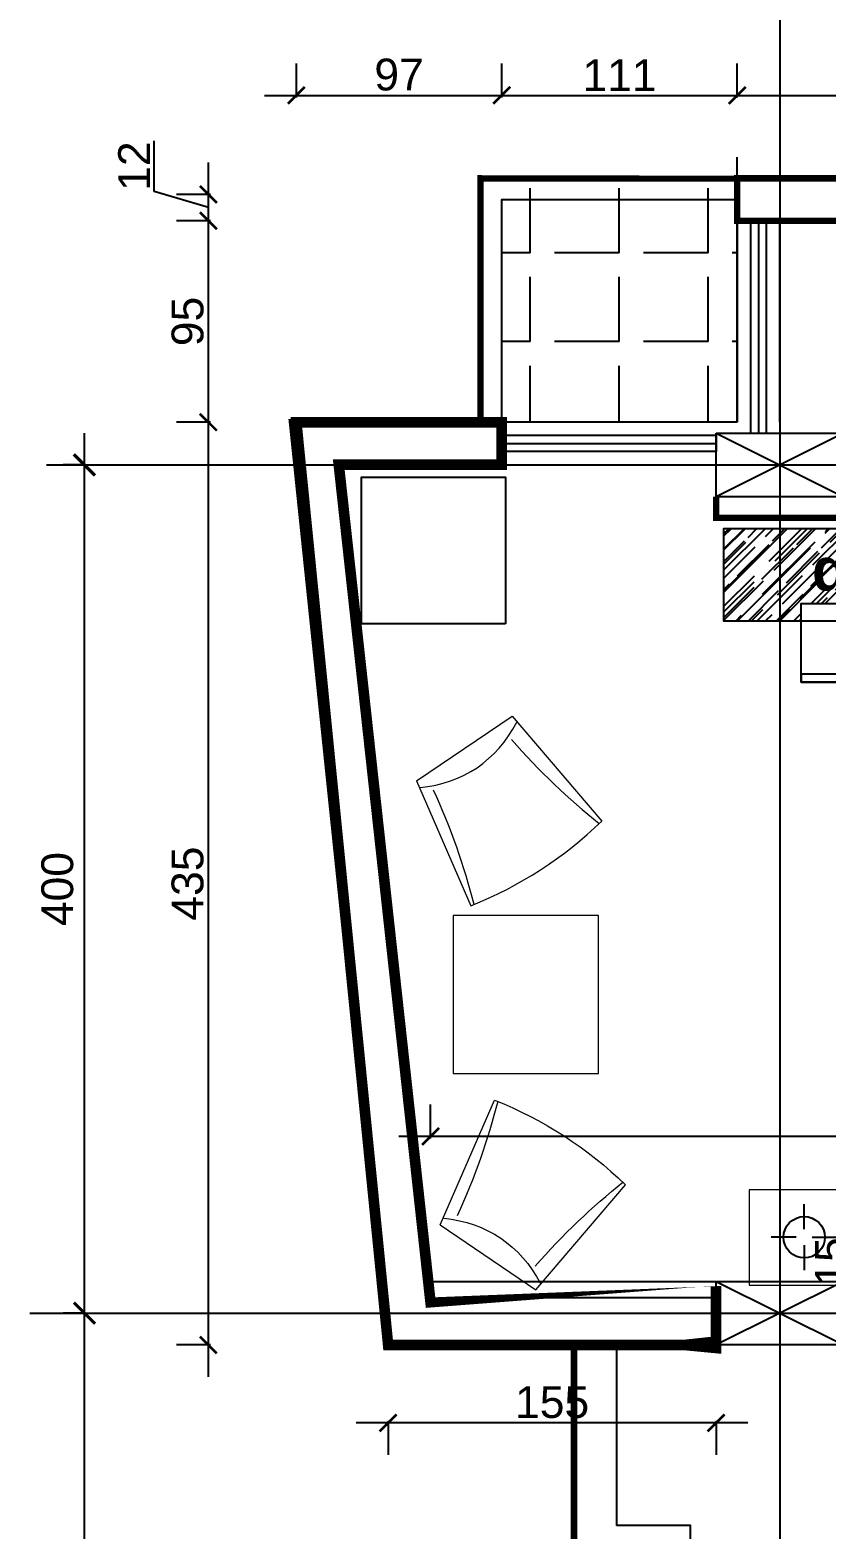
# Model space of a CAD drawing. Extents: x 250879 to 348495, y -51522 to -9360.
# Drawn here: x 283395 to 283770, y -20795 to -20088 of the extents above; entities that cross this region are included whole.
import ezdxf

# ---------------------------------------------------------------- set-up
doc = ezdxf.new("R2010")
doc.units = 0
doc.layers.get('0').update_dxf_attribs({"linetype": 'CONTINUOUS'})
doc.layers.get('DEFPOINTS').update_dxf_attribs({"color": 9, "linetype": 'CONTINUOUS'})
for name, color, linetype in [('AXIS', 1, 'CONTINUOUS'), ('col', 2, 'CONTINUOUS'), ('COLUMN', 5, 'CONTINUOUS'), ('DOOR', 4, 'CONTINUOUS'), ('FURNITURE', 4, 'CONTINUOUS'), ('Layer3', 50, 'CONTINUOUS'), ('WALL', 7, 'CONTINUOUS'), ('WALL1', 2, 'CONTINUOUS')]:
    doc.layers.add(name, color=color, linetype=linetype)
doc.layers.add('FURN', color=126, linetype='CONTINUOUS', lineweight=9)
doc.styles.get("Standard").update_dxf_attribs({"font": 'sanss___.ttf', "height": 15})
doc.styles.add('STYLE4', font='arialbd.ttf', dxfattribs={"height": 0.2})
doc.dimstyles.get("Standard").update_dxf_attribs({"dimtxt": 15, "dimasz": 10, "dimexe": 10, "dimexo": 30, "dimgap": 5, "dimtad": 1, "dimdec": 0, "dimdsep": 46, "dimtxsty": 'Standard', "dimblk1": 'ARCHTICK', "dimblk2": 'ARCHTICK', "dimsah": 1, "dimcen": 2.5, "dimdle": 15, "dimclrd": 3, "dimclre": 3, "dimclrt": 3, "dimazin": 0, "dimtfac": 1, "dimtdec": 0, "dimtmove": 2, "dimatfit": 2, "dimldrblk": 'ARCHTICK', "dimfxl": 1.045499999999997, "dimfxlon": 1, "dimtolj": 1, "dimtzin": 0, "dimarcsym": 0})
doc.dimstyles.new('STANDARD$0', dxfattribs={"dimscale": 0, "dimtxt": 12, "dimasz": 8, "dimexe": 15, "dimexo": 0.0625, "dimgap": 2, "dimtad": 1, "dimdec": 0, "dimzin": 0, "dimdsep": 46, "dimtxsty": 'Standard', "dimblk1": 'ARCHTICK', "dimblk2": 'ARCHTICK', "dimsah": 1, "dimcen": 0.09, "dimdle": 15, "dimclrd": 3, "dimclre": 3, "dimclrt": 3, "dimazin": 0, "dimtfac": 1, "dimtdec": 0, "dimtofl": 0, "dimtmove": 1, "dimatfit": 3, "dimldrblk": 'ARCHTICK', "dimfxl": 1.045499999999997, "dimfxlon": 1, "dimtolj": 1, "dimtzin": 0, "dimarcsym": 0})

# ---------------------------------------------------------------- blocks, each defined once
blk = doc.blocks.new('COLUMN')
at = {"layer": 'AXIS'}
for p, q in [((236924.6994773077, -9644.256519553426), (236984.6994773077, -9674.256519553426)), ((236984.6994773077, -9644.256519553426), (236924.6994773077, -9674.256519553426))]:
    blk.add_line(p, q, dxfattribs=at)
at = {"layer": 'COLUMN'}
blk.add_lwpolyline([(236924.6994773077, -9644.256519553426), (236984.6994773077, -9644.256519553426), (236984.6994773077, -9674.256519553426), (236924.6994773077, -9674.256519553426)], close=True, dxfattribs=at)
blk = doc.blocks.new('_ARCHTICK')
at = {"color": 0, "linetype": 'ByBlock', "const_width": 0.15}
blk.add_lwpolyline([(-0.5, -0.5), (0.5, 0.5)], dxfattribs=at)
blk = doc.blocks.new('*D178')
at = {"layer": 'DEFPOINTS', "color": 0, "linetype": 'Continuous', "transparency": 16777216}
for p in [(283563.6965608108, -20707.83296429793), (283718.3278670262, -20707.83296429607), (283563.6965608108, -20744.59139195492)]:
    blk.add_point(p, dxfattribs=at)
at = {"layer": 'WALL', "color": 3, "linetype": 'Continuous', "lineweight": -2, "transparency": 16777216}
for p, q in [((283733.3278670262, -20744.59139195492), (283548.6965608108, -20744.59139195492)), ((283563.6965608108, -20743.54589195492), (283563.6965608108, -20759.59139195492)), ((283718.3278670262, -20743.54589195492), (283718.3278670262, -20759.59139195492))]:
    blk.add_line(p, q, dxfattribs=at)
at = {"layer": 'WALL', "color": 3, "linetype": 'Continuous', "lineweight": -2, "transparency": 16777216, "xscale": 8, "yscale": 8, "zscale": 8, "rotation": 180}
blk.add_blockref('_ARCHTICK', (283563.6965608108, -20744.59139195492), dxfattribs=at)
at = {"layer": 'WALL', "color": 3, "linetype": 'Continuous', "lineweight": -2, "transparency": 16777216, "xscale": 8, "yscale": 8, "zscale": 8}
blk.add_blockref('_ARCHTICK', (283718.3278670262, -20744.59139195492), dxfattribs=at)
at = {"layer": 'WALL', "color": 3, "linetype": 'Continuous', "transparency": 16777216, "insert": (283641.0122139185, -20734.86505450636), "char_height": 15, "attachment_point": 5}
blk.add_mtext('\\A1;155', dxfattribs=at)
blk = doc.blocks.new('*D795')
at = {"layer": 'DEFPOINTS', "color": 0, "linetype": 'Continuous', "transparency": 16777216}
for p in [(283617.2645124381, -20118.53926009667), (283520.415610211, -20272.66837803202), (283617.2645124381, -20272.66837802974)]:
    blk.add_point(p, dxfattribs=at)
at = {"layer": 'WALL', "color": 3, "linetype": 'Continuous', "lineweight": -2, "transparency": 16777216}
for p, q in [((283520.415610211, -20119.58476009667), (283520.415610211, -20103.53926009667)), ((283617.2645124381, -20119.58476009667), (283617.2645124381, -20103.53926009667)), ((283505.415610211, -20118.53926009667), (283632.2645124381, -20118.53926009667))]:
    blk.add_line(p, q, dxfattribs=at)
at = {"layer": 'WALL', "color": 3, "linetype": 'Continuous', "lineweight": -2, "transparency": 16777216, "xscale": 8, "yscale": 8, "zscale": 8, "rotation": 180}
blk.add_blockref('_ARCHTICK', (283520.415610211, -20118.53926009667), dxfattribs=at)
at = {"layer": 'WALL', "color": 3, "linetype": 'Continuous', "lineweight": -2, "transparency": 16777216, "xscale": 8, "yscale": 8, "zscale": 8}
blk.add_blockref('_ARCHTICK', (283617.2645124381, -20118.53926009667), dxfattribs=at)
at = {"layer": 'WALL', "color": 3, "linetype": 'Continuous', "transparency": 16777216, "insert": (283568.8400613245, -20108.81292264811), "char_height": 15, "attachment_point": 5}
blk.add_mtext('\\A1;97', dxfattribs=at)
blk = doc.blocks.new('*D796')
at = {"layer": 'DEFPOINTS', "color": 0, "linetype": 'Continuous', "transparency": 16777216}
for p in [(283728.3278670263, -20118.53926009667), (283728.3278670263, -20157.66837802995), (283617.2645124381, -20272.66837802974)]:
    blk.add_point(p, dxfattribs=at)
at = {"layer": 'WALL', "color": 3, "linetype": 'Continuous', "lineweight": -2, "transparency": 16777216}
for p, q in [((283617.2645124381, -20119.58476009667), (283617.2645124381, -20103.53926009667)), ((283728.3278670263, -20119.58476009667), (283728.3278670263, -20103.53926009667)), ((283602.2645124381, -20118.53926009667), (283743.3278670263, -20118.53926009667))]:
    blk.add_line(p, q, dxfattribs=at)
at = {"layer": 'WALL', "color": 3, "linetype": 'Continuous', "lineweight": -2, "transparency": 16777216, "xscale": 8, "yscale": 8, "zscale": 8, "rotation": 180}
blk.add_blockref('_ARCHTICK', (283617.2645124381, -20118.53926009667), dxfattribs=at)
at = {"layer": 'WALL', "color": 3, "linetype": 'Continuous', "lineweight": -2, "transparency": 16777216, "xscale": 8, "yscale": 8, "zscale": 8}
blk.add_blockref('_ARCHTICK', (283728.3278670263, -20118.53926009667), dxfattribs=at)
at = {"layer": 'WALL', "color": 3, "linetype": 'Continuous', "transparency": 16777216, "insert": (283672.7961897322, -20109.03926009667), "char_height": 15, "attachment_point": 5}
blk.add_mtext('\\A1;111', dxfattribs=at)
blk = doc.blocks.new('*D797')
at = {"layer": 'DEFPOINTS', "color": 0, "linetype": 'Continuous', "transparency": 16777216}
for p in [(283968.3278670261, -20118.53926009667), (283728.3278670263, -20157.66837802995), (283968.3278670261, -20157.66837802995)]:
    blk.add_point(p, dxfattribs=at)
at = {"layer": 'WALL', "color": 3, "linetype": 'Continuous', "lineweight": -2, "transparency": 16777216}
for p, q in [((283728.3278670263, -20119.58476009667), (283728.3278670263, -20103.53926009667)), ((283968.3278670261, -20119.58476009667), (283968.3278670261, -20103.53926009667)), ((283713.3278670263, -20118.53926009667), (283983.3278670261, -20118.53926009667))]:
    blk.add_line(p, q, dxfattribs=at)
at = {"layer": 'WALL', "color": 3, "linetype": 'Continuous', "lineweight": -2, "transparency": 16777216, "xscale": 8, "yscale": 8, "zscale": 8, "rotation": 180}
blk.add_blockref('_ARCHTICK', (283728.3278670263, -20118.53926009667), dxfattribs=at)
at = {"layer": 'WALL', "color": 3, "linetype": 'Continuous', "lineweight": -2, "transparency": 16777216, "xscale": 8, "yscale": 8, "zscale": 8}
blk.add_blockref('_ARCHTICK', (283968.3278670261, -20118.53926009667), dxfattribs=at)
at = {"layer": 'WALL', "color": 3, "linetype": 'Continuous', "transparency": 16777216, "insert": (283848.3278670262, -20108.81292264811), "char_height": 15, "attachment_point": 5}
blk.add_mtext('\\A1;240', dxfattribs=at)
blk = doc.blocks.new('*D823')
at = {"layer": 'DEFPOINTS', "color": 0, "linetype": 'Continuous', "transparency": 16777216}
for p in [(283583.6965608107, -20609.4803468652), (284103.3581251043, -20621.52045884012), (283583.6965608107, -20687.83296429788)]:
    blk.add_point(p, dxfattribs=at)
at = {"layer": 'WALL', "color": 3, "linetype": 'Continuous', "lineweight": -2, "transparency": 16777216}
for p, q in [((283583.6965608107, -20610.5258468652), (283583.6965608107, -20594.4803468652)), ((284103.3581251043, -20610.5258468652), (284103.3581251043, -20594.4803468652)), ((284118.3581251043, -20609.4803468652), (283568.6965608107, -20609.4803468652))]:
    blk.add_line(p, q, dxfattribs=at)
at = {"layer": 'WALL', "color": 3, "linetype": 'Continuous', "lineweight": -2, "transparency": 16777216, "xscale": 8, "yscale": 8, "zscale": 8, "rotation": 180}
blk.add_blockref('_ARCHTICK', (283583.6965608107, -20609.4803468652), dxfattribs=at)
at = {"layer": 'WALL', "color": 3, "linetype": 'Continuous', "lineweight": -2, "transparency": 16777216, "xscale": 8, "yscale": 8, "zscale": 8}
blk.add_blockref('_ARCHTICK', (284103.3581251043, -20609.4803468652), dxfattribs=at)
at = {"layer": 'WALL', "color": 3, "linetype": 'Continuous', "transparency": 16777216, "insert": (283843.5273429575, -20599.75400941664), "char_height": 15, "attachment_point": 5}
blk.add_mtext('\\A1;520', dxfattribs=at)
blk = doc.blocks.new('*D824')
at = {"layer": 'DEFPOINTS', "color": 0, "linetype": 'Continuous', "transparency": 16777216}
for p in [(283823.5041128462, -20685.49755056205), (283823.5041128462, -20685.49755056205), (283823.5041128462, -20700.49755056205)]:
    blk.add_point(p, dxfattribs=at)
at = {"layer": 'WALL', "color": 3, "linetype": 'Continuous', "lineweight": -2, "transparency": 16777216}
for p, q in [((283782.3251005005, -20680.64384685835), (283782.3251005005, -20656.7261513851)), ((283823.5041128462, -20715.49755056205), (283823.5041128462, -20670.49755056205)), ((283823.5041128462, -20692.99755056205), (283782.3251005005, -20680.64384685835)), ((283823.5041128462, -20685.49755056205), (283808.5041128462, -20685.49755056205)), ((283823.5041128462, -20700.49755056205), (283808.5041128462, -20700.49755056205))]:
    blk.add_line(p, q, dxfattribs=at)
at = {"layer": 'WALL', "color": 3, "linetype": 'Continuous', "lineweight": -2, "transparency": 16777216, "xscale": 8, "yscale": 8, "zscale": 8}
for p, rotation in [((283823.5041128462, -20685.49755056205), 90), ((283823.5041128462, -20700.49755056205), 270)]:
    blk.add_blockref('_ARCHTICK', p, dxfattribs=dict(at, rotation=rotation))
at = {"layer": 'WALL', "color": 3, "linetype": 'Continuous', "transparency": 16777216, "insert": (283772.598763052, -20668.68499912168), "char_height": 15, "attachment_point": 5, "rotation": 90}
blk.add_mtext('\\A1;15', dxfattribs=at)
blk = doc.blocks.new('*D928')
at = {"layer": 'DEFPOINTS', "color": 0, "linetype": 'ByBlock', "ltscale": 3, "transparency": 16777216}
for p in [(283420.512750339, -20692.83296429607), (283420.512750339, -20692.83296429607), (283420.512750339, -21092.8329642961)]:
    blk.add_point(p, dxfattribs=at)
at = {"layer": 'WALL1', "color": 3, "linetype": 'ByBlock', "lineweight": -2, "ltscale": 3, "transparency": 16777216}
for p, q in [((283420.512750339, -21107.8329642961), (283420.512750339, -20677.83296429607)), ((283420.512750339, -20692.83296429607), (283410.512750339, -20692.83296429607)), ((283420.512750339, -21092.8329642961), (283410.512750339, -21092.8329642961))]:
    blk.add_line(p, q, dxfattribs=at)
at = {"layer": 'WALL1', "color": 3, "linetype": 'ByBlock', "lineweight": -2, "ltscale": 3, "transparency": 16777216, "xscale": 10, "yscale": 10, "zscale": 10}
for p, rotation in [((283420.512750339, -20692.83296429607), 90), ((283420.512750339, -21092.8329642961), 270)]:
    blk.add_blockref('_ARCHTICK', p, dxfattribs=dict(at, rotation=rotation))
at = {"layer": 'WALL1', "color": 3, "linetype": 'ByBlock', "ltscale": 3, "transparency": 16777216, "insert": (283407.7864128904, -20892.83296429605), "char_height": 15, "attachment_point": 5, "rotation": 90}
blk.add_mtext('\\A1;400', dxfattribs=at)
blk = doc.blocks.new('*D929')
at = {"layer": 'DEFPOINTS', "color": 0, "linetype": 'ByBlock', "ltscale": 3, "transparency": 16777216}
for p in [(283420.512750339, -20292.83296429605), (283420.512750339, -20292.83296429605), (283420.512750339, -20692.83296429607)]:
    blk.add_point(p, dxfattribs=at)
at = {"layer": 'WALL1', "color": 3, "linetype": 'ByBlock', "lineweight": -2, "ltscale": 3, "transparency": 16777216}
for p, q in [((283420.512750339, -20707.83296429607), (283420.512750339, -20277.83296429605)), ((283420.512750339, -20292.83296429605), (283410.512750339, -20292.83296429605)), ((283420.512750339, -20692.83296429607), (283410.512750339, -20692.83296429607))]:
    blk.add_line(p, q, dxfattribs=at)
at = {"layer": 'WALL1', "color": 3, "linetype": 'ByBlock', "lineweight": -2, "ltscale": 3, "transparency": 16777216, "xscale": 10, "yscale": 10, "zscale": 10}
for p, rotation in [((283420.512750339, -20292.83296429605), 90), ((283420.512750339, -20692.83296429607), 270)]:
    blk.add_blockref('_ARCHTICK', p, dxfattribs=dict(at, rotation=rotation))
at = {"layer": 'WALL1', "color": 3, "linetype": 'ByBlock', "ltscale": 3, "transparency": 16777216, "insert": (283407.7864128904, -20492.83296429602), "char_height": 15, "attachment_point": 5, "rotation": 90}
blk.add_mtext('\\A1;400', dxfattribs=at)
blk = doc.blocks.new('*D920')
at = {"layer": 'DEFPOINTS', "color": 0, "linetype": 'Continuous', "transparency": 16777216}
for p in [(283478.9145068477, -20272.66837803007), (283518.3278670261, -20272.66837803007), (283563.608817625, -20707.83296429606)]:
    blk.add_point(p, dxfattribs=at)
at = {"layer": 'WALL', "color": 3, "linetype": 'Continuous', "lineweight": -2, "transparency": 16777216}
for p, q in [((283478.9145068477, -20722.83296429606), (283478.9145068477, -20257.66837803007)), ((283479.9600068477, -20272.66837803007), (283463.9145068477, -20272.66837803007)), ((283479.9600068477, -20707.83296429606), (283463.9145068477, -20707.83296429606))]:
    blk.add_line(p, q, dxfattribs=at)
at = {"layer": 'WALL', "color": 3, "linetype": 'Continuous', "lineweight": -2, "transparency": 16777216, "xscale": 8, "yscale": 8, "zscale": 8}
for p, rotation in [((283478.9145068477, -20272.66837803007), 90), ((283478.9145068477, -20707.83296429606), 270)]:
    blk.add_blockref('_ARCHTICK', p, dxfattribs=dict(at, rotation=rotation))
at = {"layer": 'WALL', "color": 3, "linetype": 'Continuous', "transparency": 16777216, "insert": (283469.1778813333, -20490.25067116302), "char_height": 15, "attachment_point": 5, "rotation": 90}
blk.add_mtext('\\A1;435', dxfattribs=at)
blk = doc.blocks.new('*D921')
at = {"layer": 'DEFPOINTS', "color": 0, "linetype": 'Continuous', "transparency": 16777216}
for p in [(283478.9145068477, -20177.66837802988), (283728.3278670263, -20177.66837802988), (283518.3278670261, -20272.66837803007)]:
    blk.add_point(p, dxfattribs=at)
at = {"layer": 'WALL', "color": 3, "linetype": 'Continuous', "lineweight": -2, "transparency": 16777216}
for p, q in [((283478.9145068477, -20287.66837803007), (283478.9145068477, -20162.66837802988)), ((283479.9600068477, -20177.66837802988), (283463.9145068477, -20177.66837802988)), ((283479.9600068477, -20272.66837803007), (283463.9145068477, -20272.66837803007))]:
    blk.add_line(p, q, dxfattribs=at)
at = {"layer": 'WALL', "color": 3, "linetype": 'Continuous', "lineweight": -2, "transparency": 16777216, "xscale": 8, "yscale": 8, "zscale": 8}
for p, rotation in [((283478.9145068477, -20177.66837802988), 90), ((283478.9145068477, -20272.66837803007), 270)]:
    blk.add_blockref('_ARCHTICK', p, dxfattribs=dict(at, rotation=rotation))
at = {"layer": 'WALL', "color": 3, "linetype": 'Continuous', "transparency": 16777216, "insert": (283469.1881693992, -20225.16837802993), "char_height": 15, "attachment_point": 5, "rotation": 90}
blk.add_mtext('\\A1;95', dxfattribs=at)
blk = doc.blocks.new('*D922')
at = {"layer": 'DEFPOINTS', "color": 0, "linetype": 'Continuous', "transparency": 16777216}
for p in [(283478.9145068477, -20165.23787318583), (283728.3278670263, -20165.23787318583), (283728.3278670263, -20177.66837802988)]:
    blk.add_point(p, dxfattribs=at)
at = {"layer": 'WALL', "color": 3, "linetype": 'Continuous', "lineweight": -2, "transparency": 16777216}
for p, q in [((283453.4145068477, -20163.80312560785), (283453.4145068477, -20139.96773466135)), ((283478.9145068477, -20192.66837802988), (283478.9145068477, -20150.23787318583)), ((283478.9145068477, -20171.45312560786), (283453.4145068477, -20163.80312560785)), ((283479.9600068477, -20165.23787318583), (283463.9145068477, -20165.23787318583)), ((283479.9600068477, -20177.66837802988), (283463.9145068477, -20177.66837802988))]:
    blk.add_line(p, q, dxfattribs=at)
at = {"layer": 'WALL', "color": 3, "linetype": 'Continuous', "lineweight": -2, "transparency": 16777216, "xscale": 8, "yscale": 8, "zscale": 8}
for p, rotation in [((283478.9145068477, -20165.23787318583), 90), ((283478.9145068477, -20177.66837802988), 270)]:
    blk.add_blockref('_ARCHTICK', p, dxfattribs=dict(at, rotation=rotation))
at = {"layer": 'WALL', "color": 3, "linetype": 'Continuous', "transparency": 16777216, "insert": (283443.9145068477, -20151.88543013456), "char_height": 15, "attachment_point": 5, "rotation": 90}
blk.add_mtext('\\A1;12', dxfattribs=at)
blk = doc.blocks.new('BED90')
at = {"color": 1}
for p, q in [((-76122.22941432404, -175772.7006362373), (-76122.22941432404, -175760.9002943697)), ((-76125.99763683486, -175776.4688587482), (-76137.79797870244, -175776.4688587482)), ((-76122.22941432404, -175780.237081259), (-76122.22941432404, -175792.0374231266)), ((-76118.4611918132, -175776.4688587482), (-76106.66084994562, -175776.4688587482)), ((-76122.22941432401, -175973.0646981213), (-76122.22941432401, -175961.2643562537)), ((-76125.99763683486, -175976.8329206322), (-76137.79797870244, -175976.8329206322)), ((-76118.4611918132, -175976.8329206322), (-76106.66084994562, -175976.8329206322)), ((-76122.22941432401, -175980.601143143), (-76122.22941432401, -175992.4014850106))]:
    blk.add_line(p, q, dxfattribs=at)
at = {"color": 1, "extrusion": (0, 0, -1)}
for centre, major_axis, ratio, start_param, end_param in [((-76122.22941432404, -175776.4688587482), (6.886198024323674, 6.886198024323676), 0.9999999999978868, 3.141592653589793, 9.42477796076938), ((-76122.22941432401, -175976.8329206322), (6.886198024338228, 6.886198024338229), 0.9999999999936603, 3.14159265358768, 9.424777960767265)]:
    blk.add_ellipse(centre, major_axis=major_axis, ratio=ratio, start_param=start_param, end_param=end_param, dxfattribs=at)
at = {"layer": 'FURN'}
for p, q in [((-76144.6505457485, -175750.5389384656), (-76099.65054575898, -175750.5389384656)), ((-76144.6505457485, -175800.5389384505), (-76144.6505457485, -175750.5389384656)), ((-76099.65054575898, -175750.5389384656), (-76099.65054575898, -175800.5389384505)), ((-76299.65054571241, -175800.5389384505), (-76099.65054575898, -175800.5389384505)), ((-76299.65054571241, -175950.5389384085), (-76299.65054571241, -175800.5389384505)), ((-76099.65054575898, -175800.5389384505), (-76144.6505457485, -175800.5389384505)), ((-76099.65054575898, -175800.5389384505), (-76099.65054575898, -175950.5389384085)), ((-76173.8081759208, -175809.0256241753), (-76296.73680492322, -175809.0256241753)), ((-76293.71449626287, -175947.8178090231), (-76293.71449626287, -175803.6789639261)), ((-76289.7144962638, -175947.8178090231), (-76289.7144962638, -175803.6789639261)), ((-76285.71449626473, -175947.8178090231), (-76285.71449626473, -175803.6789639261)), ((-76136.43251014338, -175809.8416371574), (-76105.3195207786, -175809.8416371574)), ((-76136.43251014338, -175890.5689428049), (-76136.43251014338, -175809.8416371574)), ((-76105.3195207786, -175809.8416371574), (-76105.3195207786, -175890.5689428049)), ((-76173.8081759208, -175813.0256241743), (-76296.73680492322, -175813.0256241743)), ((-76173.8081759208, -175817.0256241734), (-76296.73680492322, -175817.0256241734)), ((-76136.43251014338, -175890.171832953), (-76105.3195207786, -175890.171832953)), ((-76136.43251014338, -175940.8991386013), (-76136.43251014338, -175890.171832953)), ((-76105.3195207786, -175890.5689428049), (-76136.43251014338, -175890.5689428049)), ((-76105.3195207786, -175890.171832953), (-76105.3195207786, -175940.8991386013)), ((-76173.8081759208, -175934.0522526863), (-76296.73680492322, -175934.0522526863)), ((-76173.8081759208, -175938.0522526854), (-76296.73680492322, -175938.0522526854)), ((-76173.8081759208, -175942.0522526845), (-76296.73680492322, -175942.0522526845)), ((-76105.3195207786, -175940.8991386013), (-76136.43251014338, -175940.8991386013)), ((-76099.65054575898, -175950.5389384085), (-76299.65054571241, -175950.5389384085)), ((-76144.6505457485, -175950.5596756115), (-76144.6505457485, -176000.5596755964)), ((-76099.65054575898, -175950.5596756115), (-76144.6505457485, -175950.5596756115)), ((-76099.65054575898, -176000.5596755964), (-76099.65054575898, -175950.5596756115)), ((-76144.6505457485, -176000.5596755964), (-76099.65054575898, -176000.5596755964))]:
    blk.add_line(p, q, dxfattribs=at)
at = {"layer": 'Layer3', "color": 1, "linetype": 'Continuous', "extrusion": (0, 0, -1)}
for centre, major_axis, ratio, start_param, end_param in [((-76202.86499021156, -175770.5935369156), (40.8665933988733, 40.8665933988733), 0.9999999999964488, 1.329084707689691, 1.807954508834093), ((-76648.69493758192, -175909.3082976823), (-358.57644988661, 358.5764498866099), 0.9999999999980105, 2.139924843680833, 2.314530027482905), ((-76498.82862994188, -176007.6567006184), (-266.0615555617716, 266.0615555617716), 0.9999999999999326, 1.833806669629292, 2.033087316013514), ((-76202.86499021002, -175980.4843399445), (-40.8665933983037, 40.86659339830368), 0.999999999990581, 1.333638144737675, 1.812507945879329)]:
    blk.add_ellipse(centre, major_axis=major_axis, ratio=ratio, start_param=start_param, end_param=end_param, dxfattribs=at)
at = {"layer": 'Layer3', "color": 1, "linetype": 'Continuous', "extrusion": (0, 0, -0.9999999999999998)}
blk.add_ellipse((-76449.38374564424, -175677.687178655), major_axis=(-293.4518319443081, 235.506953244943), ratio=0.6554817916170974, start_param=3.041952330396279, end_param=3.241232976780719, dxfattribs=at)
at = {"layer": 'Layer3', "color": 1, "linetype": 'Continuous', "extrusion": (0, 0, -0.9999999999999999)}
blk.add_ellipse((-76643.35279456864, -175824.0403703453), major_axis=(-497.5297532034863, 98.0728581372465), ratio=0.6650007597741865, start_param=3.054290061690499, end_param=3.228895245492033, dxfattribs=at)
blk = doc.blocks.new('dt')
at = {"layer": 'DOOR'}
h = blk.add_hatch(dxfattribs=at)
h.set_pattern_fill('AR-RROOF', color=256, scale=7, angle=135, style=0)
h.set_pattern_definition([(135, (-170902.4103645292, 60623.41110139574), (-15.83919189857866, 5.939696961967001), [105, -14, 35, -7]), (135, (-170911.4684023963, 60627.51939179443), (-1.633416664540926, -11.53291160115259), [21, -2.31, 42, -5.25]), (135, (-170909.0925236115, 60621.67868978184), (-29.05501763895524, 22.42235603142542), [56, -9.799999999999997, 28, -7])])
h.paths.add_polyline_path([(-170859.0547791331, 60723.16194796302), (-170902.4103645292, 60723.16194796302), (-170902.4103645292, 60623.41110139574), (-170859.0547791331, 60623.41110139574), (-170859.0547791331, 60659.94951916576), (-170867.2211337512, 60659.94951916576), (-170867.2211337512, 60692.50292349419), (-170859.0547791331, 60692.50292349418)])
h.paths.add_polyline_path([(-170898.325944607, 60660.07543142285), (-170898.325944607, 60705.13460302048), (-170867.675057033, 60705.13460302048), (-170867.675057033, 60660.07543142285)], flags=24)
for points in [[(-170859.0547791331, 60723.16194796302), (-170902.4103645292, 60723.16194796302), (-170902.4103645292, 60623.41110139572), (-170859.0547791331, 60623.41110139572)], [(-170867.2211337512, 60692.50292349418), (-170830.1494684928, 60692.50292349418), (-170830.1494684928, 60659.94951916573), (-170867.2211337512, 60659.94951916576)], [(-170830.1494684928, 60692.50292349418), (-170833.9485897324, 60692.50292349418), (-170833.9485897324, 60659.94951916573), (-170830.1494684928, 60659.94951916573)]]:
    blk.add_lwpolyline(points, close=True, dxfattribs=at)
at = {"layer": 'DOOR', "insert": (-170893.3259446069, 60665.07543142285), "char_height": 20, "width": 203.81837, "attachment_point": 1, "rotation": 90, "style": 'STYLE4'}
blk.add_mtext('d.t.', dxfattribs=at)

msp = doc.modelspace()

# ---------------------------------------------------------------- hatches: boundary and pattern name
at = {"layer": 'AXIS'}
h = msp.add_hatch(dxfattribs=at)
h.set_pattern_fill('ANGLE', color=256, scale=6, style=0)
h.set_pattern_definition([(180, (522224.3000239173, -11433.57644474268), (0, 41.91), [30.48, -11.43]), (90, (522224.3000239173, -11433.57644474268), (41.91, 2.566247367613279e-15), [30.48, -11.43])])
h.paths.add_polyline_path([(283617.2645124376, -20161.60502344146), (283728.3278670262, -20161.60502344152), (283728.3278670262, -20272.66837803004), (283617.2645124376, -20272.66837802974)])

# ---------------------------------------------------------------- linework, layer by layer
for p, q in [((283748.3278670261, -19841.84930904471), (283748.3278670261, -23524.12586554483)), ((283402.6315641293, -20292.8329642961), (285730.3453725743, -20292.8329642961)), ((283394.8209158101, -20692.8329642961), (285730.3453725743, -20692.8329642961))]:
    msp.add_line(p, q, dxfattribs=at)
at = {"layer": 'FURN'}
for p, q in [((283576.9976448406, -20441.82762977239, -139.8599999999793), (283622.1547662676, -20411.27387645662, -139.8599999999793)), ((283622.1547662676, -20411.27387645662, -139.8599999999793), (283664.4357188447, -20460.7793150091, -139.8599999999793)), ((283576.9976448406, -20441.82762977239, -139.8599999999793), (283602.7147407611, -20500.69492391768, -139.8599999999793)), ((283588.1596502318, -20651.19792025439, -139.8599999999793), (283613.8767461523, -20592.33062610911, -139.8599999999793)), ((283633.3167716591, -20681.75167357034, -139.8599999999793), (283675.5977242361, -20632.24623501785, -139.8599999999793)), ((283588.1596502321, -20651.19792025456, -139.8599999999793), (283633.3167716591, -20681.75167357034, -139.8599999999793))]:
    msp.add_line(p, q, dxfattribs=at)
msp.add_lwpolyline([(283662.8208583766, -20505.22036236731), (283594.4023589035, -20505.22036236731), (283594.4023589035, -20579.76262744558), (283662.8208583766, -20579.76262744558)], close=True, dxfattribs=at)
for centre, major_axis, ratio, start_param, end_param in [((283477.5428250196, -20246.24355640181, -139.8599999999793), (-128.0566240211785, 189.3450027085491), 0.4812087291139079, 2.88861990436842, 3.394565403113226), ((283691.5915817658, -20336.49019881366, -139.8599999999793), (116.9672955053641, -155.9936141912237), 0.5554791622160727, -1.432360539159465, -1.129114965334873), ((283478.2243936672, -20474.4770146182, -139.8599999999793), (94.28476202079015, -170.6626483437088), 0.5554791621773331, 1.129114965731056, 1.432360539562227), ((283311.354948207, -19982.49215983374, -139.8599999999793), (324.1678248088829, -501.2564200671892), 0.5624999999362078, -0.109670865700646, 0.1096708661090764)]:
    msp.add_ellipse(centre, major_axis=major_axis, ratio=ratio, start_param=start_param, end_param=end_param, dxfattribs=at)
at = {"layer": 'FURN', "extrusion": (0, 0, -1)}
for centre, major_axis, ratio, start_param, end_param in [((283322.5169535982, -21110.53339019304, -139.8599999999793), (324.1678248088829, 501.2564200671892), 0.5624999999362078, -0.109670865700646, 0.1096708661090764), ((283702.7535871572, -20756.5353512133, -139.8599999999793), (116.9672955053641, 155.9936141912237), 0.5554791622160727, -1.432360539159465, -1.129114965334873), ((283488.7048304111, -20846.78199362514, -139.8599999999793), (128.0566240211785, 189.3450027085491), 0.4812087291139079, -0.2529727492213714, 0.2529727495234346)]:
    msp.add_ellipse(centre, major_axis=major_axis, ratio=ratio, start_param=start_param, end_param=end_param, dxfattribs=at)
at = {"layer": 'FURN', "extrusion": (0, 0, -0.9999999999999999)}
msp.add_ellipse((283489.3863990587, -20618.54853540876, -139.8599999999793), major_axis=(94.28476202079015, 170.6626483437088), ratio=0.5554791621773331, start_param=1.129114965731056, end_param=1.432360539562227, dxfattribs=at)
at = {"layer": 'FURNITURE', "ltscale": 3}
for points in [[(283728.3278670262, -20272.66837803012), (283728.3278670263, -20147.66837802998)], [(283728.3278670263, -20272.66837803004), (283597.2645124377, -20272.66837802969)]]:
    msp.add_lwpolyline(points, dxfattribs=at)
at = {"layer": 'FURNITURE'}
msp.add_lwpolyline([(283607.2645124376, -20272.66837803007), (283607.2645124377, -20157.66837802989), (283728.3278670263, -20157.66837802995)], dxfattribs=at)
msp.add_lwpolyline([(283728.3278670261, -20272.66837803004), (283617.2645124376, -20272.66837802998), (283617.2645124377, -20167.66837802989), (283728.3278670262, -20167.66837802995)], close=True, dxfattribs=at)
at = {"layer": 'FURNITURE', "ltscale": 3}
for points in [[(283734.498926627, -20277.8329642961), (283742.1568074253, -20277.8329642961), (283742.1568074253, -20177.39602267038), (283734.498926627, -20177.39602267038)], [(283718.3278670262, -20278.83943763081), (283718.3278670261, -20286.49731842914), (283617.2645124377, -20286.49731842893), (283617.2645124377, -20278.8394376306)]]:
    msp.add_lwpolyline(points, close=True, dxfattribs=at)
at = {"layer": 'FURNITURE', "linetype": 'Continuous'}
msp.add_lwpolyline([(283619.014464947, -20367.8329642961), (283551.0589536349, -20367.8329642961), (283551.0589536349, -20298.53815164481), (283619.014464947, -20298.53815164481)], close=True, dxfattribs=at)
at = {"layer": 'WALL', "ltscale": 3}
for p, q in [((283582.6012969102, -20677.8329642961), (284158.8047451786, -20677.8329642961)), ((283633.3278670261, -20685.49755056205), (283718.3278670261, -20685.49755056205))]:
    msp.add_line(p, q, dxfattribs=at)
at = {"layer": 'WALL', "color": 4, "linetype": 'Continuous', "const_width": 3}
msp.add_lwpolyline([(283651.3278670261, -20802.91525742908), (283651.3278670261, -20707.8329642977), (283563.608817625, -20707.83296429606), (283518.3278670261, -20272.66837803007), (283607.2645124376, -20272.66837802971), (283607.2645124377, -20157.66837802989), (285410.6639011982, -20159.17451859734), (285410.6639011985, -20272.66837802971), (285499.6005466097, -20272.66837803007), (285454.3195960108, -20707.83296429606), (285366.6005466097, -20707.83296429606), (285366.6005466097, -20802.91525742908)], dxfattribs=at)
at = {"layer": 'WALL', "linetype": 'Continuous', "const_width": 3}
for points in [[(283728.3278670263, -20157.66837802988), (283728.3278670263, -20177.66837802995), (283968.3278670261, -20177.66837802988), (283968.3278670261, -20157.66837803005), (283728.3278670262, -20157.668377999)], [(283778.3278670261, -20317.8329642961), (283718.3278670261, -20317.83296429611), (283718.3278670261, -20307.8329642961)]]:
    msp.add_lwpolyline(points, dxfattribs=at)
at = {"layer": 'WALL', "linetype": 'Continuous', "ltscale": 3}
for points in [[(283728.3278670262, -20272.66837803011), (283728.3278670263, -20157.66837802995), (284178.4755726468, -20157.66837803005), (284178.4755726467, -20177.66837803005)], [(283748.3278670262, -20272.66837803011), (283748.3278670263, -20177.66837802995), (284048.3278670263, -20177.66837803005), (284048.3278670262, -20177.66837803005)], [(283651.3278670261, -20705.49755056207), (283651.3278670261, -20812.91525742908)], [(283651.3278670261, -20705.49755056207), (283651.3278670261, -20812.91525742908)], [(283671.3278670261, -20705.49755056207), (283671.3278670261, -20792.91525742908)], [(283671.3278670261, -20707.83296429771), (283671.3278670261, -20792.91525742908)], [(283651.3278670261, -20812.91525742908), (283671.3278670261, -20812.91525742908), (283706.3278670261, -20812.91525742908), (283706.3278670261, -20792.91525742908), (283671.3278670261, -20792.91525742908)], [(283651.3278670261, -20812.91525742908), (283671.3278670261, -20812.91525742908), (283706.3278670261, -20812.91525742908), (283706.3278670261, -20792.91525742908), (283671.3278670261, -20792.91525742908)]]:
    msp.add_lwpolyline(points, dxfattribs=at)
at = {"layer": 'WALL', "linetype": 'Continuous', "ltscale": 3, "const_width": 5}
msp.add_lwpolyline([(283617.2645124381, -20272.66837803143), (283520.415610211, -20272.66837803202), (283563.6965608108, -20707.83296429793), (283703.3278670275, -20707.83296429757), (283718.3278670262, -20707.83296429753), (283718.3278670261, -20687.83296429753), (283583.6965608107, -20687.83296429788), (283540.4156102111, -20292.66837803198), (283617.2645124381, -20292.66837803175), (283617.2645124381, -20272.66837803175)], dxfattribs=at)
at = {"layer": 'WALL1'}
for p, q in [((283738.3278670261, -20177.39602267038), (283738.3278670262, -20277.8329642961)), ((283617.2645124377, -20282.66837802975), (283718.3278670261, -20282.66837802999))]:
    msp.add_line(p, q, dxfattribs=at)

# ---------------------------------------------------------------- block references
at = {"color": 1, "xscale": -1, "rotation": 90.0000000029833}
msp.add_blockref('BED90', (107983.4261625576, -96779.26444178072), dxfattribs=at)
at = {"layer": 'col', "rotation": 270}
msp.add_blockref('dt', (223098.4740920143, -191225.3709166256), dxfattribs=at)
at = {"layer": 'WALL', "linetype": 'Continuous'}
for p in [(46793.62838971848, -10633.57644474268), (46793.62838971848, -11033.57644474268)]:
    msp.add_blockref('COLUMN', p, dxfattribs=at)

# ---------------------------------------------------------------- dimensions: what is measured, and where the dimension line sits
for base, p1, p2, picture, middle in [((283617.2645124381, -20118.53926009667), (283520.415610211, -20272.66837803202), (283617.2645124381, -20272.66837802974), '*D795', (283568.8400613245, -20108.81292264811)), ((283728.3278670263, -20118.53926009667), (283617.2645124381, -20272.66837802974), (283728.3278670263, -20157.66837802995), '*D796', (283672.7961897322, -20109.03926009667)), ((283968.3278670261, -20118.53926009667), (283728.3278670263, -20157.66837802995), (283968.3278670261, -20157.66837802995), '*D797', (283848.3278670262, -20108.81292264811)), ((283583.6965608107, -20609.4803468652), (284103.3581251043, -20621.52045884012), (283583.6965608107, -20687.83296429788), '*D823', (283843.5273429575, -20599.75400941664)), ((283563.6965608108, -20744.59139195492), (283718.3278670262, -20707.83296429607), (283563.6965608108, -20707.83296429793), '*D178', (283641.0122139185, -20734.86505450636))]:
    dim = msp.add_linear_dim(base=base, p1=p1, p2=p2, dimstyle='STANDARD$0', override={"dimscale": 1}, dxfattribs=at)
    dim.commit()
    dim.dimension.update_dxf_attribs({"geometry": picture, "text_midpoint": middle})
for base, p1, p2, picture, middle in [((283478.9145068477, -20165.23787318583), (283728.3278670263, -20177.66837802988), (283728.3278670263, -20165.23787318583), '*D922', (283443.9145068477, -20161.80312560781)), ((283478.9145068477, -20177.66837802988), (283518.3278670261, -20272.66837803007), (283728.3278670263, -20177.66837802988), '*D921', (283469.1881693992, -20225.16837802993)), ((283478.9145068477, -20272.66837803007), (283563.608817625, -20707.83296429606), (283518.3278670261, -20272.66837803007), '*D920', (283469.1778813333, -20490.25067116302)), ((283823.5041128462, -20685.49755056205), (283823.5041128462, -20700.49755056205), (283823.5041128462, -20685.49755056205), '*D824', (283772.598763052, -20678.64384685831))]:
    dim = msp.add_linear_dim(base=base, p1=p1, p2=p2, angle=90, dimstyle='STANDARD$0', override={"dimscale": 1}, dxfattribs=at)
    dim.commit()
    dim.dimension.update_dxf_attribs({"geometry": picture, "text_midpoint": middle})
at = {"layer": 'WALL1', "linetype": 'ByBlock', "ltscale": 3}
for base, p1, p2, picture, middle in [((283420.512750339, -20292.83296429605), (283420.512750339, -20692.83296429607), (283420.512750339, -20292.83296429605), '*D929', (283407.7864128904, -20492.83296429602)), ((283420.512750339, -20692.83296429607), (283420.512750339, -21092.8329642961), (283420.512750339, -20692.83296429607), '*D928', (283407.7864128904, -20892.83296429605))]:
    dim = msp.add_linear_dim(base=base, p1=p1, p2=p2, angle=90, dimstyle='Standard', override={"dimtmove": 1}, dxfattribs=at)
    dim.commit()
    dim.dimension.update_dxf_attribs({"geometry": picture, "text_midpoint": middle})

doc.saveas('drawing.dxf')
